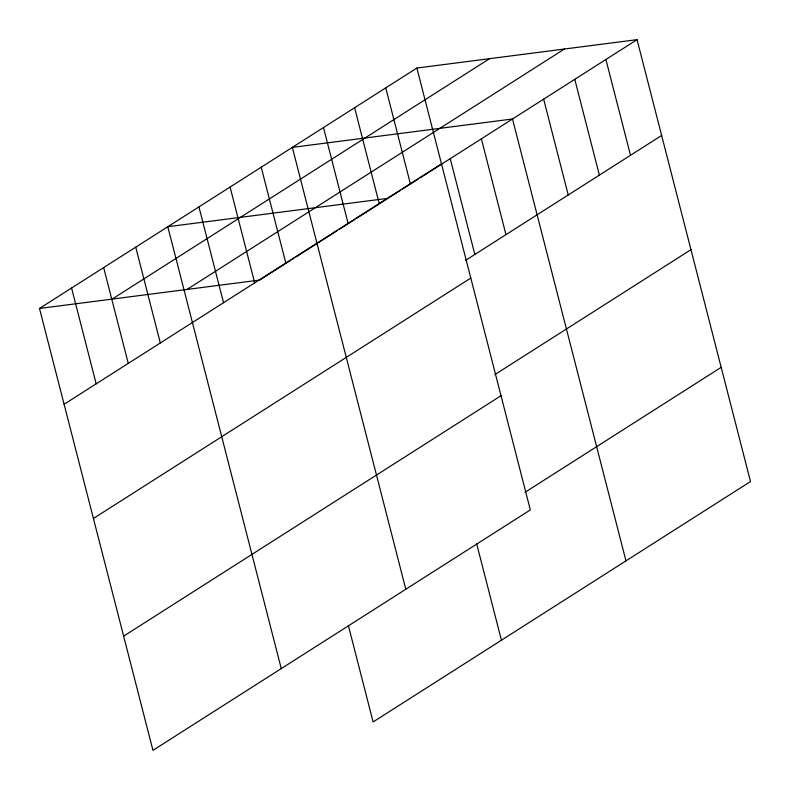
<?xml version="1.0" encoding="UTF-8"?>
<svg xmlns="http://www.w3.org/2000/svg" width="790" height="790" viewBox="0 0 790 790"><rect width="100%" height="100%" fill="white"/><g stroke="black" fill="none" stroke-linecap="round" stroke-linejoin="round"><path stroke-width="1.19" d="M416.883 68.049L530.337 509.925L152.954 750.342L39.5 308.465L416.883 68.049L637.046 39.658L750.5 481.535L373.117 721.951L348.38 625.591M112.15 299.094L489.533 58.677M187.013 289.446L564.396 49.02M64.099 404.273L441.482 163.856M290.7 260.295L259.663 280.075L39.5 308.465M291.737 259.634L293.811 258.32M295.875 256.997L322.784 239.864M323.821 239.202L337.271 230.631M339.335 229.317L354.858 219.422M356.932 218.109L387.969 198.33L167.806 226.72L281.27 668.607M389.006 197.668L400.421 190.4M402.505 189.077L418.068 179.162M420.142 177.839L637.046 39.658M465.498 260.424L661.645 135.465M93.418 518.477L470.8 278.06M494.817 374.628L690.964 249.67M123.635 636.138L501.018 395.721M525.034 492.288L721.181 367.33M605.91 59.487L630.509 155.294M574.774 79.326L599.373 175.133M543.639 99.155L568.237 194.962M625.966 560.87L512.513 118.994L292.349 147.384L405.803 589.261M481.377 138.823L505.975 234.64M450.241 158.662L474.839 254.469M385.747 87.878L410.346 183.685M476.686 543.856L501.423 640.216M354.611 107.716L379.21 203.524M323.485 127.546L348.084 223.353M261.214 167.223L285.812 263.031M230.078 187.052L254.676 282.86M198.942 206.891L223.54 302.698M135.732 247.161L160.331 342.969M103.658 267.593L128.256 363.4M71.574 288.024L96.173 383.841"/></g></svg>
